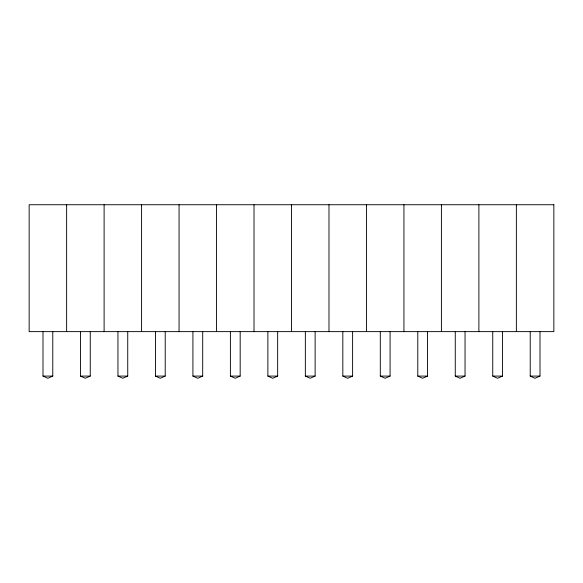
<?xml version="1.0" encoding="UTF-8"?>
<svg xmlns="http://www.w3.org/2000/svg" width="583" height="583" viewBox="0 0 583 583"><rect width="100%" height="100%" fill="white"/><g stroke="black" fill="none" stroke-linecap="round" stroke-linejoin="round"><path stroke-width="0.87" d="M52.776 331.632L52.776 376.086L47.835 378.265L42.996 376.086L42.996 331.632M90.256 331.632L90.256 376.086L85.315 378.265L80.476 376.086L80.476 331.632M127.735 331.632L127.735 376.086L122.787 378.265L117.955 376.086L117.955 331.632M165.215 331.632L165.215 376.086L160.267 378.265L155.435 376.086L155.435 331.632M202.695 331.632L202.695 376.086L197.746 378.265L192.915 376.086L192.915 331.632M240.174 331.632L240.174 376.086L235.226 378.265L230.394 376.086L230.394 331.632M277.654 331.632L277.654 376.086L272.706 378.265L267.874 376.086L267.874 331.632M315.126 331.632L315.126 376.086L310.185 378.265L305.346 376.086L305.346 331.632M352.606 331.632L352.606 376.086L347.665 378.265L342.826 376.086L342.826 331.632M390.085 331.632L390.085 376.086L385.137 378.265L380.305 376.086L380.305 331.632M427.565 331.632L427.565 376.086L422.617 378.265L417.785 376.086L417.785 331.632M465.045 331.632L465.045 376.086L460.096 378.265L455.265 376.086L455.265 331.632M502.524 331.632L502.524 376.086L497.576 378.265L492.744 376.086L492.744 331.632M540.004 331.632L540.004 376.086L535.056 378.265L530.224 376.086L530.224 331.632M42.996 376.086L52.776 376.086M80.476 376.086L90.256 376.086M117.955 376.086L127.735 376.086M155.435 376.086L165.215 376.086M192.915 376.086L202.695 376.086M230.394 376.086L240.174 376.086M267.874 376.086L277.654 376.086M305.346 376.086L315.126 376.086M342.826 376.086L352.606 376.086M380.305 376.086L390.085 376.086M417.785 376.086L427.565 376.086M455.265 376.086L465.045 376.086M492.744 376.086L502.524 376.086M530.224 376.086L540.004 376.086M516.37 204.735L516.37 331.632M478.891 204.735L478.891 331.632M441.411 204.735L441.411 331.632M403.939 204.735L403.939 331.632M366.459 204.735L366.459 331.632M328.98 204.735L328.98 331.632M291.5 204.735L291.5 331.632M254.02 204.735L254.02 331.632M216.541 204.735L216.541 331.632M179.061 204.735L179.061 331.632M141.589 204.735L141.589 331.632M104.109 204.735L104.109 331.632M66.63 204.735L66.63 331.632M553.85 204.735L29.15 204.735L29.15 331.632L553.85 331.632L553.85 204.735"/></g></svg>
